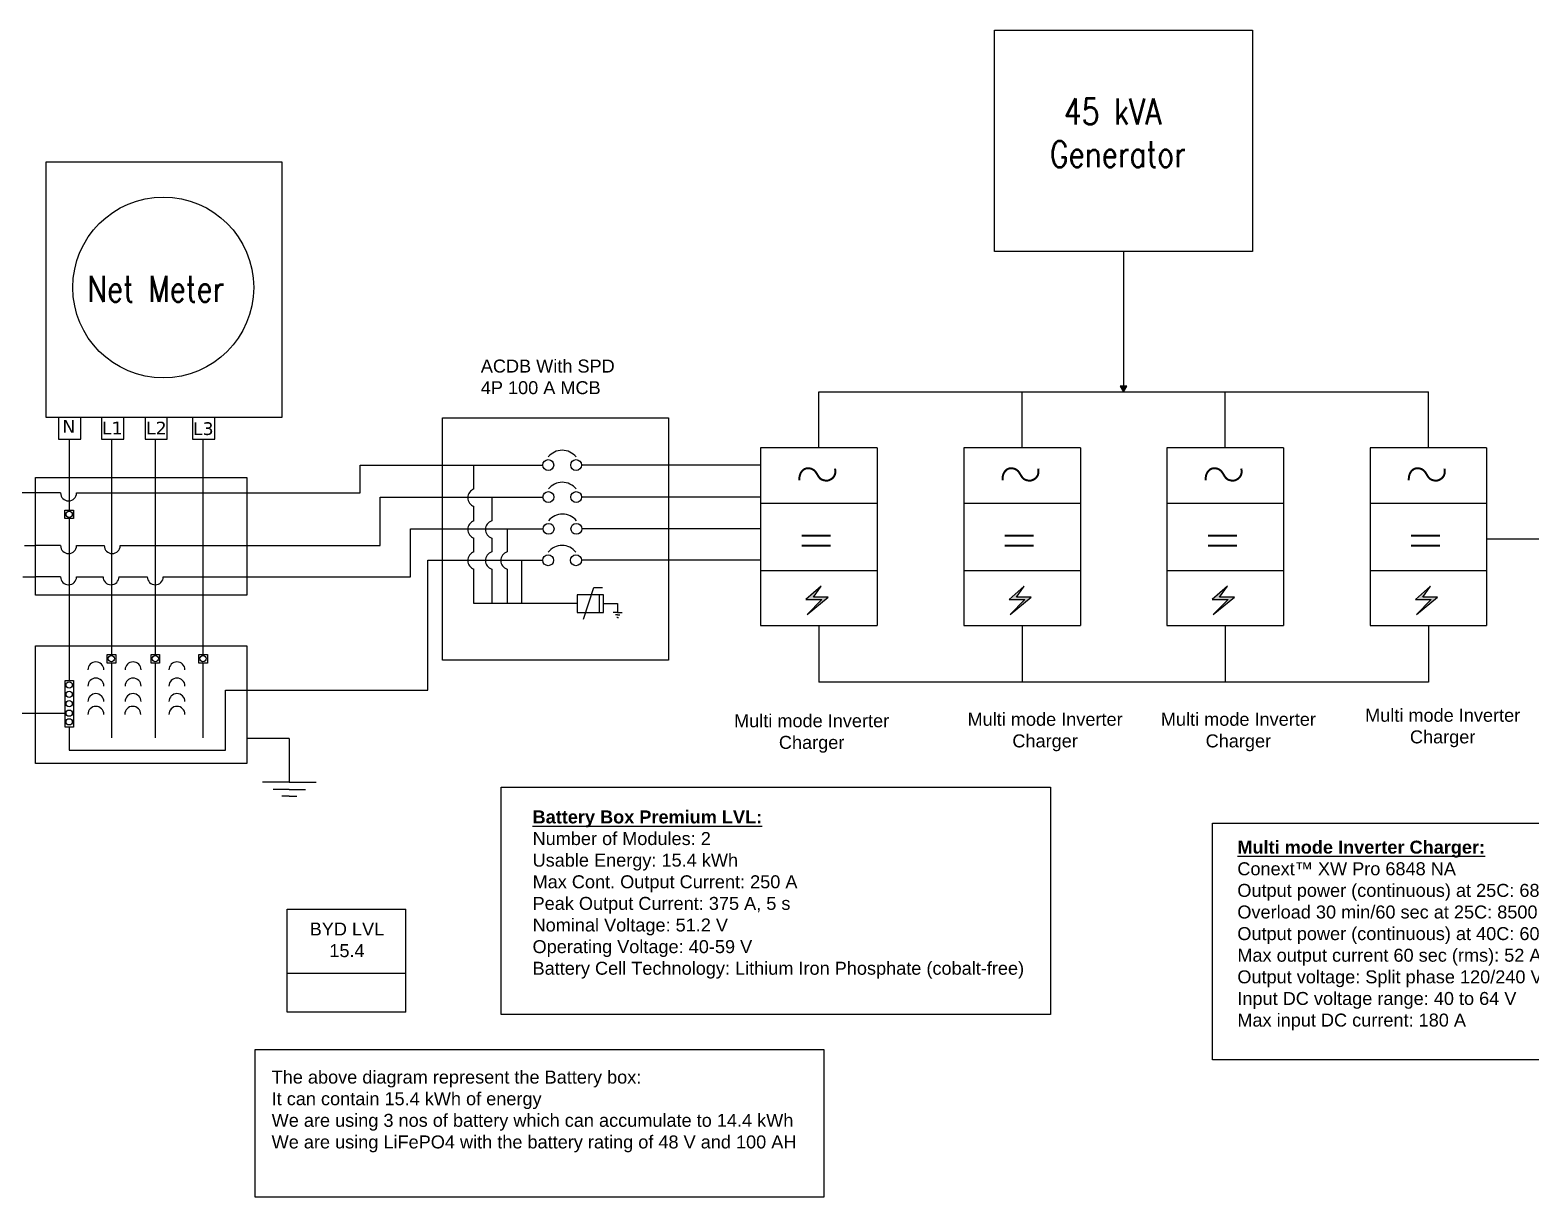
# Model space of a CAD drawing. Header units: inches. Extents: x -347 to 9588, y -325 to 2547.
# Drawn here: x 2780 to 6251, y -153 to 2547 of the extents above; entities that cross this region are included whole.
import ezdxf

# ---------------------------------------------------------------- set-up
doc = ezdxf.new("R2010")
doc.units = ezdxf.units.IN
doc.header["$MEASUREMENT"] = 0
doc.linetypes.add('DASHED', pattern=[0.75, 0.5, -0.25])
doc.layers.add('THICK', color=3, linetype='Continuous')
doc.layers.add('TXT', color=4, linetype='Continuous')
doc.styles.get("Standard").update_dxf_attribs({"font": 'arial.ttf'})
doc.styles.add('SV', font='simplex', dxfattribs={"width": 0.9})

msp = doc.modelspace()

# ---------------------------------------------------------------- hatches: boundary and pattern name
h = msp.add_hatch(color=256)
h.dxf.hatch_style = 1
h.paths.add_polyline_path([(5316.2, 1723.2), (5300.8, 1723.1), (5308.6, 1709.8)])
h = msp.add_hatch(color=256)
h.dxf.hatch_style = 1
h.paths.add_polyline_path([(4574.5, 1229.6), (4611.1, 1229.6), (4577, 1195.4), (4625.7, 1235.2), (4591.6, 1235.2), (4609.5, 1260.4)])
h = msp.add_hatch(color=256)
h.dxf.hatch_style = 1
h.paths.add_polyline_path([(5044.3, 1229.6), (5080.9, 1229.6), (5046.7, 1195.4), (5095.5, 1235.2), (5061.3, 1235.2), (5079.3, 1260.4)])
h = msp.add_hatch(color=256)
h.dxf.hatch_style = 1
h.paths.add_polyline_path([(5514, 1229.6), (5550.6, 1229.6), (5516.5, 1195.4), (5565.2, 1235.2), (5531.1, 1235.2), (5549, 1260.4)])
h = msp.add_hatch(color=256)
h.dxf.hatch_style = 1
h.paths.add_polyline_path([(5983.8, 1229.6), (6020.4, 1229.6), (5986.2, 1195.4), (6035, 1235.2), (6000.8, 1235.2), (6018.8, 1260.4)])

# ---------------------------------------------------------------- linework, layer by layer
for p, q in [((5308.5, 2034.9), (5308.5, 1723.1)), ((4604.6, 1580.6), (4604.6, 1709.8)), ((4604.6, 1709.8), (6013.9, 1709.8)), ((5074.4, 1580.6), (5074.4, 1709.8)), ((5308.5, 1709.9), (5308.5, 1709.8)), ((5544.1, 1580.6), (5544.1, 1709.8)), ((6013.9, 1580.6), (6013.9, 1709.8)), ((2870.6, 1600.4), (2870.6, 1436.5)), ((2968.2, 1600.4), (2968.2, 1102.4)), ((3069.7, 1600.4), (3069.7, 1102.5)), ((3180.1, 1600.4), (3180.1, 1102.5)), ((3806.8, 1485.3), (3806.8, 1540.7)), ((3847.8, 1466.7), (3847.8, 1411.8)), ((3806.8, 1411.8), (3806.8, 1445.3)), ((4739.4, 1452), (4469.6, 1452)), ((5209.1, 1452), (4939.4, 1452)), ((5678.9, 1452), (5409.1, 1452)), ((6148.6, 1452), (5878.9, 1452)), ((2870.6, 1416.9), (2870.6, 1042)), ((3883.3, 1393.2), (3883.3, 1339.8)), ((3806.8, 1339.8), (3806.8, 1371.8)), ((3847.8, 1371.8), (3847.8, 1339.8)), ((6771.7, 1369.5), (6148.6, 1369.5)), ((3916.8, 1320.5), (3916.8, 1220.4)), ((3806.8, 1220.4), (3806.8, 1299.8)), ((3847.8, 1299.8), (3847.8, 1220.4)), ((3883.3, 1299.8), (3883.3, 1220.4)), ((4739.4, 1295.8), (4469.6, 1295.8)), ((5209.1, 1295.8), (4939.4, 1295.8)), ((5678.9, 1295.8), (5409.1, 1295.8)), ((6148.6, 1295.8), (5878.9, 1295.8)), ((4059.8, 1184.5), (4083.7, 1257.6)), ((4083.7, 1257.6), (4103.8, 1257.6)), ((4609.5, 1260.4), (4574.5, 1229.6)), ((4591.6, 1235.2), (4609.5, 1260.4)), ((5079.3, 1260.4), (5044.3, 1229.6)), ((5061.3, 1235.2), (5079.3, 1260.4)), ((5549, 1260.4), (5514, 1229.6)), ((5531.1, 1235.2), (5549, 1260.4)), ((6018.8, 1260.4), (5983.8, 1229.6)), ((6000.8, 1235.2), (6018.8, 1260.4)), ((4045.3, 1220.4), (3806.8, 1220.4)), ((4106.5, 1240.8), (4045.3, 1240.8)), ((4045.3, 1240.8), (4045.3, 1200)), ((4096, 1240.8), (4096, 1200)), ((4106.5, 1220.4), (4106.5, 1240.8)), ((4106.5, 1200), (4106.5, 1220.4)), ((4106.5, 1220.4), (4139, 1220.4)), ((4139, 1220.4), (4139, 1200)), ((4574.5, 1229.6), (4611.1, 1229.6)), ((4577, 1195.4), (4625.7, 1235.2)), ((4611.1, 1229.6), (4577, 1195.4)), ((4625.7, 1235.2), (4591.6, 1235.2)), ((5044.3, 1229.6), (5080.9, 1229.6)), ((5046.7, 1195.4), (5095.5, 1235.2)), ((5080.9, 1229.6), (5046.7, 1195.4)), ((5095.5, 1235.2), (5061.3, 1235.2)), ((5514, 1229.6), (5550.6, 1229.6)), ((5516.5, 1195.4), (5565.2, 1235.2)), ((5550.6, 1229.6), (5516.5, 1195.4)), ((5565.2, 1235.2), (5531.1, 1235.2)), ((5983.8, 1229.6), (6020.4, 1229.6)), ((5986.2, 1195.4), (6035, 1235.2)), ((6020.4, 1229.6), (5986.2, 1195.4)), ((6035, 1235.2), (6000.8, 1235.2)), ((4045.3, 1200), (4106.5, 1200)), ((4139, 1200), (4128.8, 1200)), ((4139, 1193.9), (4133.9, 1193.9)), ((4139, 1187.8), (4136.9, 1187.8)), ((4139, 1200), (4149.2, 1200)), ((4139, 1193.9), (4144.1, 1193.9)), ((4139, 1187.8), (4141, 1187.8)), ((4604.6, 1169.3), (4604.6, 1038.2)), ((5074.4, 1169.3), (5074.4, 1038.2)), ((5544.1, 1169.3), (5544.1, 1038.2)), ((6013.9, 1169.3), (6013.9, 1038.2)), ((2968.2, 1082.7), (2968.2, 909.8)), ((3069.7, 1082.8), (3069.7, 909.8)), ((3180.1, 1082.8), (3180.1, 909.8)), ((6013.9, 1038.2), (4604.6, 1038.2)), ((3379.8, 908.4), (3281.7, 908.4)), ((3379.8, 908.4), (3379.8, 807.1)), ((3379.8, 807.1), (3317.8, 807.1)), ((3379.8, 807.1), (3441.8, 807.1)), ((3379.8, 790.3), (3342.7, 790.3)), ((3379.8, 775.1), (3362.5, 775.1)), ((3379.8, 790.3), (3416.9, 790.3)), ((3379.8, 775.1), (3397.1, 775.1)), ((3374.5, 460.3), (3374.5, 513.5)), ((3374.5, 513.5), (3649.4, 513.5)), ((3649.4, 275.4), (3649.4, 513.5)), ((3374.5, 275.4), (3374.5, 460.3)), ((3374.5, 365.1), (3649.4, 365.1)), ((3649.4, 275.4), (3374.5, 275.4))]:
    msp.add_line(p, q)
at = {"color": 0}
for p, q in [((4739.4, 1580.6), (4469.6, 1580.6)), ((4469.6, 1580.6), (4469.6, 1169.3)), ((4739.4, 1580.6), (4739.4, 1169.3)), ((4739.4, 1580.6), (4739.4, 1520.3)), ((5209.1, 1580.6), (4939.4, 1580.6)), ((4939.4, 1580.6), (4939.4, 1169.3)), ((5209.1, 1580.6), (5209.1, 1169.3)), ((5209.1, 1580.6), (5209.1, 1520.3)), ((5678.9, 1580.6), (5409.1, 1580.6)), ((5409.1, 1580.6), (5409.1, 1169.3)), ((5678.9, 1580.6), (5678.9, 1169.3)), ((5678.9, 1580.6), (5678.9, 1520.3)), ((6148.6, 1580.6), (5878.9, 1580.6)), ((5878.9, 1580.6), (5878.9, 1169.3)), ((6148.6, 1580.6), (6148.6, 1169.3)), ((6148.6, 1580.6), (6148.6, 1520.3)), ((4469.6, 1169.3), (4739.4, 1169.3)), ((4939.4, 1169.3), (5209.1, 1169.3)), ((5409.1, 1169.3), (5678.9, 1169.3)), ((5878.9, 1169.3), (6148.6, 1169.3))]:
    msp.add_line(p, q, dxfattribs=at)
at = {"color": 1}
for p, q in [((3543.8, 1476.3), (3543.8, 1540.7)), ((3543.8, 1540.7), (3966.1, 1540.7)), ((4469.6, 1540.7), (4055.5, 1540.7)), ((2792.8, 1476.3), (2486.9, 1476.3)), ((2850.8, 1476.3), (2792.8, 1476.3)), ((2887.8, 1476.3), (2968.2, 1476.3)), ((2968.2, 1476.3), (3543.8, 1476.3))]:
    msp.add_line(p, q, dxfattribs=at)
at = {"color": 2}
for p, q in [((3590, 1354.5), (3590, 1466.7)), ((3590, 1466.7), (3966.3, 1466.7)), ((4469.6, 1466.7), (4055.7, 1466.7)), ((2767.6, 1354.5), (2792.8, 1354.5)), ((2850.8, 1354.5), (2792.8, 1354.5)), ((2887.8, 1354.5), (2951.7, 1354.5)), ((2988.7, 1354.5), (3069.1, 1354.5)), ((3069.1, 1354.5), (3590, 1354.5))]:
    msp.add_line(p, q, dxfattribs=at)
at = {"color": 5}
for p, q in [((3660.3, 1282.4), (3660.3, 1393.2)), ((3660.3, 1393.2), (3966.8, 1393.2)), ((4469.6, 1393.2), (4056.2, 1393.2)), ((2763.6, 1282.4), (2792.8, 1282.4)), ((2850.8, 1282.4), (2792.8, 1282.4)), ((2887.8, 1282.4), (2949, 1282.4)), ((2985.9, 1282.4), (3051.4, 1282.4)), ((3088.4, 1282.4), (3180.1, 1282.4)), ((3180.1, 1282.4), (3660.3, 1282.4))]:
    msp.add_line(p, q, dxfattribs=at)
at = {"color": 3}
for p, q in [((3699.8, 1020.1), (3699.8, 1320.5)), ((3699.8, 1320.5), (3965.8, 1320.5)), ((4469.6, 1320.5), (4055.2, 1320.5)), ((3232, 881.4), (3232, 1020.1)), ((3232, 1020.1), (3699.8, 1020.1)), ((2750.1, 966.8), (2861.1, 966.8)), ((2870.7, 934.4), (2870.7, 881.4)), ((2870.7, 881.4), (3232, 881.4))]:
    msp.add_line(p, q, dxfattribs=at)
for points in [[(5010.5, 2547.2), (5606.9, 2547.2), (5606.9, 2034.9), (5010.5, 2034.9)], [(3362.8, 2242.2), (3362.8, 1650.4), (2817.4, 1650.4), (2817.4, 2242.2)], [(5300.8, 1723.1), (5308.6, 1709.8), (5316.2, 1723.2)], [(2845.8, 1650.4), (2845.8, 1600.4), (2897.3, 1600.4), (2897.3, 1650.4)], [(2945.4, 1650.4), (2945.4, 1600.4), (2996.9, 1600.4), (2996.9, 1650.4)], [(3046.1, 1650.4), (3046.1, 1600.4), (3097.6, 1600.4), (3097.6, 1650.4)], [(3156.2, 1650.4), (3156.2, 1600.4), (3207.7, 1600.4), (3207.7, 1650.4)], [(3733.8, 1650.3), (4256.8, 1650.3), (4256.8, 1089.3), (3733.8, 1089.3)], [(2792.8, 1511.9), (3281.7, 1511.9), (3281.7, 1240.1), (2792.8, 1240.1)], [(2861, 1436.5), (2880.8, 1436.5), (2880.8, 1416.9), (2861, 1416.9)], [(2792.8, 1122.2), (3281.7, 1122.2), (3281.7, 850.4), (2792.8, 850.4)], [(2958.6, 1102.4), (2978.3, 1102.4), (2978.3, 1082.7), (2958.6, 1082.7)], [(3060.1, 1102.5), (3079.8, 1102.5), (3079.8, 1082.8), (3060.1, 1082.8)], [(3170.4, 1102.5), (3190.2, 1102.5), (3190.2, 1082.8), (3170.4, 1082.8)], [(2861.1, 1042), (2880.9, 1042), (2880.9, 934.4), (2861.1, 934.4)], [(3869.9, 795.4), (5140.2, 795.4), (5140.2, 270), (3869.9, 270)], [(5514.3, 712.4), (6542.4, 712.4), (6542.4, 164.8), (5514.3, 164.8)], [(3300.9, 189), (4615.8, 189), (4615.8, -152.6), (3300.9, -152.6)]]:
    msp.add_lwpolyline(points, close=True)
at = {"color": 0}
for points, const_width in [([(4559.4, 1505.4), (4559.3, 1509.5), (4559.6, 1513.2), (4560.2, 1516.3), (4561, 1519), (4562, 1521.3), (4563, 1523.3), (4564.1, 1525), (4565.3, 1526.5), (4566.4, 1527.7), (4567.4, 1528.7), (4568.4, 1529.6), (4569.4, 1530.4), (4570.3, 1531), (4571.3, 1531.5), (4572.2, 1531.9), (4573, 1532.3), (4573.9, 1532.6), (4574.8, 1532.8), (4575.7, 1533.1), (4576.6, 1533.2), (4577.5, 1533.3), (4578.4, 1533.4), (4579.3, 1533.4), (4580.3, 1533.4), (4581.3, 1533.3), (4582.4, 1533.2), (4583.4, 1533), (4584.5, 1532.8), (4585.6, 1532.5), (4586.6, 1532.2), (4587.7, 1531.8), (4588.7, 1531.4), (4589.7, 1530.9), (4590.6, 1530.4), (4591.6, 1529.8), (4592.5, 1529.2), (4593.3, 1528.5), (4594.1, 1527.8), (4594.9, 1527.1), (4595.7, 1526.3), (4596.4, 1525.4), (4597, 1524.6), (4597.7, 1523.7), (4598.3, 1522.8), (4598.9, 1521.8), (4599.5, 1520.9), (4600.1, 1519.9), (4600.7, 1518.9), (4601.3, 1517.8), (4601.9, 1516.8), (4602.6, 1515.8), (4603.2, 1514.8), (4603.9, 1513.8), (4604.5, 1512.9), (4605.2, 1512), (4605.9, 1511.2), (4606.5, 1510.5), (4607.2, 1509.8), (4607.9, 1509.2), (4608.7, 1508.6), (4609.4, 1508.1), (4610.2, 1507.6), (4611.1, 1507.2), (4612, 1506.7), (4613, 1506.4), (4614.1, 1506), (4615.1, 1505.7), (4616.2, 1505.4), (4617.4, 1505.2), (4618.5, 1505), (4619.6, 1504.8), (4620.6, 1504.7), (4621.6, 1504.6), (4622.6, 1504.6), (4623.6, 1504.7), (4624.5, 1504.8), (4625.4, 1505), (4626.3, 1505.2), (4627.2, 1505.5), (4628.1, 1505.8), (4629, 1506.2), (4630, 1506.6), (4630.9, 1507.1), (4631.8, 1507.6), (4632.7, 1508.2), (4633.6, 1508.7), (4634.4, 1509.3), (4635.2, 1509.9), (4635.9, 1510.5), (4636.6, 1511.2), (4637.2, 1511.8), (4637.8, 1512.4), (4638.3, 1513), (4638.7, 1513.7), (4639.2, 1514.3), (4639.6, 1515), (4640, 1515.6), (4640.3, 1516.3), (4640.6, 1517), (4640.9, 1517.6), (4641.2, 1518.4), (4641.5, 1519.1), (4641.7, 1519.9), (4641.9, 1520.7), (4642.1, 1521.6), (4642.3, 1522.6), (4642.4, 1523.7), (4642.4, 1525), (4642.4, 1526.5), (4642.3, 1528.2), (4642.1, 1530.2), (4641.7, 1532.6)], 4.61), ([(5029.1, 1505.4), (5029.1, 1509.5), (5029.4, 1513.2), (5030, 1516.3), (5030.8, 1519), (5031.7, 1521.3), (5032.8, 1523.3), (5033.9, 1525), (5035, 1526.5), (5036.1, 1527.7), (5037.2, 1528.7), (5038.2, 1529.6), (5039.1, 1530.4), (5040.1, 1531), (5041, 1531.5), (5041.9, 1531.9), (5042.8, 1532.3), (5043.7, 1532.6), (5044.6, 1532.8), (5045.4, 1533.1), (5046.3, 1533.2), (5047.2, 1533.3), (5048.2, 1533.4), (5049.1, 1533.4), (5050.1, 1533.4), (5051.1, 1533.3), (5052.1, 1533.2), (5053.2, 1533), (5054.2, 1532.8), (5055.3, 1532.5), (5056.4, 1532.2), (5057.4, 1531.8), (5058.4, 1531.4), (5059.4, 1530.9), (5060.4, 1530.4), (5061.3, 1529.8), (5062.2, 1529.2), (5063.1, 1528.5), (5063.9, 1527.8), (5064.7, 1527.1), (5065.4, 1526.3), (5066.1, 1525.4), (5066.8, 1524.6), (5067.4, 1523.7), (5068, 1522.8), (5068.6, 1521.8), (5069.2, 1520.9), (5069.8, 1519.9), (5070.4, 1518.9), (5071.1, 1517.8), (5071.7, 1516.8), (5072.3, 1515.8), (5073, 1514.8), (5073.6, 1513.8), (5074.3, 1512.9), (5074.9, 1512), (5075.6, 1511.2), (5076.3, 1510.5), (5077, 1509.8), (5077.7, 1509.2), (5078.4, 1508.6), (5079.2, 1508.1), (5080, 1507.6), (5080.9, 1507.2), (5081.8, 1506.7), (5082.8, 1506.4), (5083.8, 1506), (5084.9, 1505.7), (5086, 1505.4), (5087.1, 1505.2), (5088.2, 1505), (5089.3, 1504.8), (5090.4, 1504.7), (5091.4, 1504.6), (5092.4, 1504.6), (5093.3, 1504.7), (5094.3, 1504.8), (5095.2, 1505), (5096.1, 1505.2), (5097, 1505.5), (5097.9, 1505.8), (5098.8, 1506.2), (5099.7, 1506.6), (5100.7, 1507.1), (5101.6, 1507.6), (5102.5, 1508.2), (5103.4, 1508.7), (5104.2, 1509.3), (5105, 1509.9), (5105.7, 1510.5), (5106.3, 1511.2), (5106.9, 1511.8), (5107.5, 1512.4), (5108, 1513), (5108.5, 1513.7), (5108.9, 1514.3), (5109.3, 1515), (5109.7, 1515.6), (5110.1, 1516.3), (5110.4, 1517), (5110.7, 1517.6), (5111, 1518.4), (5111.2, 1519.1), (5111.4, 1519.9), (5111.7, 1520.7), (5111.9, 1521.6), (5112, 1522.6), (5112.1, 1523.7), (5112.2, 1525), (5112.2, 1526.5), (5112.1, 1528.2), (5111.8, 1530.2), (5111.5, 1532.6)], 4.61), ([(5498.9, 1505.4), (5498.8, 1509.5), (5499.2, 1513.2), (5499.7, 1516.3), (5500.5, 1519), (5501.5, 1521.3), (5502.5, 1523.3), (5503.7, 1525), (5504.8, 1526.5), (5505.9, 1527.7), (5506.9, 1528.7), (5507.9, 1529.6), (5508.9, 1530.4), (5509.8, 1531), (5510.8, 1531.5), (5511.7, 1531.9), (5512.6, 1532.3), (5513.4, 1532.6), (5514.3, 1532.8), (5515.2, 1533.1), (5516.1, 1533.2), (5517, 1533.3), (5517.9, 1533.4), (5518.9, 1533.4), (5519.8, 1533.4), (5520.8, 1533.3), (5521.9, 1533.2), (5522.9, 1533), (5524, 1532.8), (5525.1, 1532.5), (5526.1, 1532.2), (5527.2, 1531.8), (5528.2, 1531.4), (5529.2, 1530.9), (5530.2, 1530.4), (5531.1, 1529.8), (5532, 1529.2), (5532.8, 1528.5), (5533.7, 1527.8), (5534.4, 1527.1), (5535.2, 1526.3), (5535.9, 1525.4), (5536.5, 1524.6), (5537.2, 1523.7), (5537.8, 1522.8), (5538.4, 1521.8), (5539, 1520.9), (5539.6, 1519.9), (5540.2, 1518.9), (5540.8, 1517.8), (5541.4, 1516.8), (5542.1, 1515.8), (5542.7, 1514.8), (5543.4, 1513.8), (5544, 1512.9), (5544.7, 1512), (5545.4, 1511.2), (5546, 1510.5), (5546.7, 1509.8), (5547.4, 1509.2), (5548.2, 1508.6), (5548.9, 1508.1), (5549.8, 1507.6), (5550.6, 1507.2), (5551.5, 1506.7), (5552.5, 1506.4), (5553.6, 1506), (5554.7, 1505.7), (5555.8, 1505.4), (5556.9, 1505.2), (5558, 1505), (5559.1, 1504.8), (5560.1, 1504.7), (5561.2, 1504.6), (5562.1, 1504.6), (5563.1, 1504.7), (5564, 1504.8), (5564.9, 1505), (5565.8, 1505.2), (5566.7, 1505.5), (5567.6, 1505.8), (5568.6, 1506.2), (5569.5, 1506.6), (5570.4, 1507.1), (5571.3, 1507.6), (5572.2, 1508.2), (5573.1, 1508.7), (5573.9, 1509.3), (5574.7, 1509.9), (5575.4, 1510.5), (5576.1, 1511.2), (5576.7, 1511.8), (5577.3, 1512.4), (5577.8, 1513), (5578.3, 1513.7), (5578.7, 1514.3), (5579.1, 1515), (5579.5, 1515.6), (5579.8, 1516.3), (5580.1, 1517), (5580.4, 1517.6), (5580.7, 1518.4), (5581, 1519.1), (5581.2, 1519.9), (5581.4, 1520.7), (5581.6, 1521.6), (5581.8, 1522.6), (5581.9, 1523.7), (5581.9, 1525), (5581.9, 1526.5), (5581.8, 1528.2), (5581.6, 1530.2), (5581.2, 1532.6)], 4.61), ([(5968.6, 1505.4), (5968.6, 1509.5), (5968.9, 1513.2), (5969.5, 1516.3), (5970.3, 1519), (5971.2, 1521.3), (5972.3, 1523.3), (5973.4, 1525), (5974.5, 1526.5), (5975.6, 1527.7), (5976.7, 1528.7), (5977.7, 1529.6), (5978.7, 1530.4), (5979.6, 1531), (5980.5, 1531.5), (5981.4, 1531.9), (5982.3, 1532.3), (5983.2, 1532.6), (5984.1, 1532.8), (5985, 1533.1), (5985.8, 1533.2), (5986.8, 1533.3), (5987.7, 1533.4), (5988.6, 1533.4), (5989.6, 1533.4), (5990.6, 1533.3), (5991.6, 1533.2), (5992.7, 1533), (5993.8, 1532.8), (5994.8, 1532.5), (5995.9, 1532.2), (5996.9, 1531.8), (5998, 1531.4), (5999, 1530.9), (5999.9, 1530.4), (6000.8, 1529.8), (6001.7, 1529.2), (6002.6, 1528.5), (6003.4, 1527.8), (6004.2, 1527.1), (6004.9, 1526.3), (6005.6, 1525.4), (6006.3, 1524.6), (6006.9, 1523.7), (6007.5, 1522.8), (6008.2, 1521.8), (6008.7, 1520.9), (6009.3, 1519.9), (6009.9, 1518.9), (6010.6, 1517.8), (6011.2, 1516.8), (6011.8, 1515.8), (6012.5, 1514.8), (6013.1, 1513.8), (6013.8, 1512.9), (6014.5, 1512), (6015.1, 1511.2), (6015.8, 1510.5), (6016.5, 1509.8), (6017.2, 1509.2), (6017.9, 1508.6), (6018.7, 1508.1), (6019.5, 1507.6), (6020.4, 1507.2), (6021.3, 1506.7), (6022.3, 1506.4), (6023.3, 1506), (6024.4, 1505.7), (6025.5, 1505.4), (6026.6, 1505.2), (6027.7, 1505), (6028.8, 1504.8), (6029.9, 1504.7), (6030.9, 1504.6), (6031.9, 1504.6), (6032.8, 1504.7), (6033.8, 1504.8), (6034.7, 1505), (6035.6, 1505.2), (6036.5, 1505.5), (6037.4, 1505.8), (6038.3, 1506.2), (6039.2, 1506.6), (6040.2, 1507.1), (6041.1, 1507.6), (6042, 1508.2), (6042.9, 1508.7), (6043.7, 1509.3), (6044.5, 1509.9), (6045.2, 1510.5), (6045.9, 1511.2), (6046.5, 1511.8), (6047, 1512.4), (6047.5, 1513), (6048, 1513.7), (6048.5, 1514.3), (6048.9, 1515), (6049.2, 1515.6), (6049.6, 1516.3), (6049.9, 1517), (6050.2, 1517.6), (6050.5, 1518.4), (6050.7, 1519.1), (6051, 1519.9), (6051.2, 1520.7), (6051.4, 1521.6), (6051.5, 1522.6), (6051.6, 1523.7), (6051.7, 1525), (6051.7, 1526.5), (6051.6, 1528.2), (6051.3, 1530.2), (6051, 1532.6)], 4.61), ([(4631.6, 1377.6), (4564.4, 1377.6)], 4.71), ([(4631.6, 1354.6), (4564.4, 1354.6)], 4.71), ([(5101.4, 1377.6), (5034.2, 1377.6)], 4.71), ([(5101.4, 1354.6), (5034.2, 1354.6)], 4.71), ([(5571.2, 1377.6), (5504, 1377.6)], 4.71), ([(5571.2, 1354.6), (5504, 1354.6)], 4.71), ([(6040.9, 1377.6), (5973.7, 1377.6)], 4.71), ([(6040.9, 1354.6), (5973.7, 1354.6)], 4.71)]:
    msp.add_lwpolyline(points, dxfattribs=dict(at, const_width=const_width))
for centre, radius in [((3088.3, 1951.6), 209.1), ((2870.6, 1426.8), 7.22), ((2968.2, 1092.6), 7.22), ((3069.7, 1092.7), 7.22), ((3180.1, 1092.7), 7.22), ((2870.7, 1032.2), 7.22), ((2870.7, 1010.3), 7.22), ((2870.7, 988.6), 7.22), ((2870.7, 966.8), 7.22), ((2870.7, 946.7), 7.22)]:
    msp.add_circle(centre, radius)
at = {"color": 1}
for centre, radius, start, end in [((4010.8, 1533.8), 41.1, 38.5528, 141.4472), ((2869.3, 1476.3), 18.5, 180, 0)]:
    msp.add_arc(centre, radius, start, end, dxfattribs=at)
at = {"color": 2}
for centre, radius, start, end in [((4011, 1459.8), 41.1, 38.5528, 141.4472), ((2869.3, 1354.5), 18.5, 180, 0), ((2970.2, 1354.5), 18.5, 180, 0)]:
    msp.add_arc(centre, radius, start, end, dxfattribs=at)
for centre, radius, start, end in [((3813.3, 1465.3), 21, 107.9301, 252.0699), ((3813.3, 1391.8), 21, 107.9301, 252.0699), ((3854.3, 1391.8), 21, 107.9301, 252.0699), ((3813.3, 1319.8), 21, 107.9301, 252.0699), ((3854.3, 1319.8), 21, 107.9301, 252.0699), ((3889.8, 1319.8), 21, 107.9301, 252.0699), ((2932.4, 1066.8), 18.5, 0, 180), ((3018.4, 1066.8), 18.5, 0, 180), ((3120, 1066.8), 18.5, 0, 180), ((2932.4, 1029.4), 18.5, 0, 180), ((3018.4, 1029.4), 18.5, 0, 180), ((3120, 1029.4), 18.5, 0, 180), ((2932.4, 993.4), 18.5, 0, 180), ((3018.4, 993.4), 18.5, 0, 180), ((3120, 993.4), 18.5, 0, 180), ((2932.4, 964), 18.5, 0, 180), ((3017.7, 964), 18.5, 0, 180), ((3120, 964), 18.5, 0, 180)]:
    msp.add_arc(centre, radius, start, end)
at = {"color": 5}
for centre, radius, start, end in [((4011.5, 1386.3), 41.1, 38.5528, 141.4472), ((2869.3, 1282.4), 18.5, 180, 0), ((2967.5, 1282.4), 18.5, 180, 0), ((3069.9, 1282.4), 18.5, 180, 0)]:
    msp.add_arc(centre, radius, start, end, dxfattribs=at)
at = {"color": 3}
msp.add_arc((4010.5, 1313.6), 41.1, 38.5528, 141.4472, dxfattribs=at)
at = {"layer": 'THICK', "color": 1}
for centre in [(3978.7, 1540.7), (4043, 1540.7)]:
    msp.add_circle(centre, 12.6, dxfattribs=at)
at = {"layer": 'THICK', "color": 2}
for centre in [(3978.9, 1466.7), (4043.2, 1466.7)]:
    msp.add_circle(centre, 12.6, dxfattribs=at)
at = {"layer": 'THICK', "color": 5}
for centre in [(3979.3, 1393.2), (4043.6, 1393.2)]:
    msp.add_circle(centre, 12.6, dxfattribs=at)
at = {"layer": 'THICK'}
for centre in [(3978.4, 1320.5), (4042.7, 1320.5)]:
    msp.add_circle(centre, 12.6, dxfattribs=at)

# ---------------------------------------------------------------- texts
at = {"attachment_point": 1}
for s, width, gutter_width, heights, insert, char_height in [('ACDB With SPD\\P4P 100 A MCB', 316.5, 1, [0], (3822.6, 1784.8), 30), ('\\pxqc;{\\fVerdana|b0|i0|c0|p34;N}', 377.732, 0.293, [93.4], (2681, 1644.7), 29.331), ('\\pxqc;{\\fVerdana|b0|i0|c0|p34;L1}', 377.732, 0.293, [93.4], (2781.5, 1641), 29.331), ('\\pxqc;{\\fVerdana|b0|i0|c0|p34;L2}', 377.732, 0.293, [93.4], (2883.3, 1641), 29.331), ('\\pxqc;{\\fVerdana|b0|i0|c0|p34;L3}', 377.732, 0.293, [93.4], (2991.8, 1639.7), 29.331), ('\\pxqc;Multi mode Inverter Charger', 413.791, 1, [140.8], (5840, 976.9), 30), ('\\pxqc;Multi mode Inverter Charger', 413.791, 1, [140.8], (4380.7, 964.2), 30), ('\\pxqc;Multi mode Inverter Charger', 413.791, 1, [140.8], (4920.6, 967.6), 30), ('\\pxqc;Multi mode Inverter Charger', 413.791, 1, [140.8], (5367.6, 967.6), 30), ('{\\fArial|b1|i0|c0|p34;\\LBattery Box Premium LVL:\\P}Number of Modules: 2\\PUsable Energy: 15.4 kWh\\PMax Cont. Output Current: 250 A\\PPeak Output Current: 375 A, 5 s\\PNominal Voltage: 51.2 V\\POperating Voltage: 40-59 V\\PBattery Cell Technology: Lithium Iron Phosphate (cobalt-free)', 1344.021, 1, [614.1], (3942.3, 741.7), 30), ('\\A1;{\\fArial|b1|i0|c0|p34;\\LMulti mode Inverter Charger:\\P}Conext™ XW Pro 6848 NA\\POutput power (continuous) at 25C: 6800 W\\POverload 30 min/60 sec at 25C: 8500 W/12000 W\\POutput power (continuous) at 40C: 6000 W\\PMax output current 60 sec (rms): 52 A (240 V)\\POutput voltage: Split phase 120/240 V +/- 3%\\PInput DC voltage range: 40 to 64 V\\PMax input DC current: 180 A', 1344.021, 1, [614.1], (5572.1, 671.8), 30), ('\\pxqc;BYD LVL \\P15.4', 334.198, 1, [273.6], (3346, 482.4), 30), ('The above diagram represent the Battery box:\\PIt can contain 15.4 kWh of energy\\PWe are using 3 nos of battery which can accumulate to 14.4 kWh\\PWe are using LiFePO4 with the battery rating of 48 V and 100 AH', 1344.021, 1, [614.1], (3338.9, 139.8), 30)]:
    msp.add_mtext_dynamic_manual_height_columns(s, width=width, gutter_width=gutter_width, heights=heights, dxfattribs=dict(at, insert=insert, char_height=char_height))
at = {"layer": 'TXT', "color": 0, "linetype": 'DASHED', "style": 'SV', "width": 0.8}
for s, p in [('45 kVA', (5170.7, 2328.6)), ('Generator', (5138.4, 2229.8)), ('Net Meter', (2912.8, 1918.5))]:
    msp.add_text(s, height=60.33, dxfattribs=at).set_placement(p)

doc.saveas('drawing.dxf')
